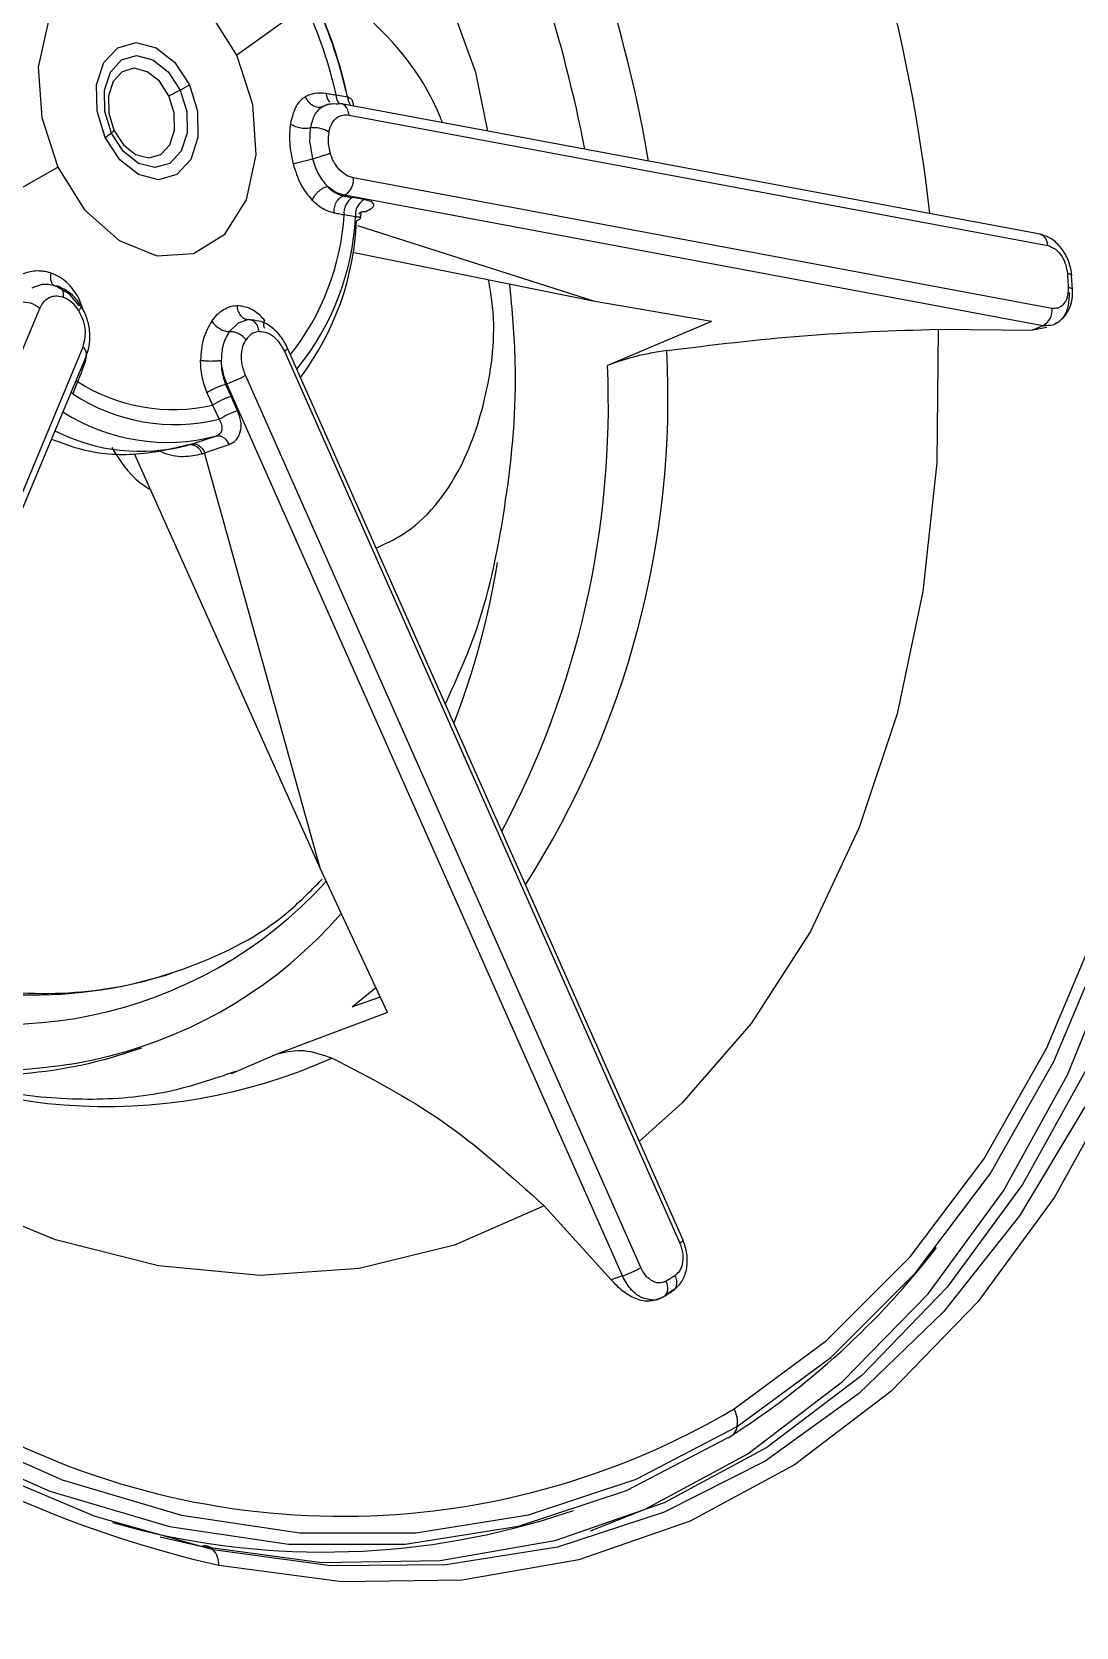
# Model space of a CAD drawing. Extents: x 400 to 501, y 484 to 634.
# Drawn here: x 416.305 to 417.14, y 566.068 to 567.344 of the extents above; entities that cross this region are included whole.
import ezdxf

# ---------------------------------------------------------------- set-up
doc = ezdxf.new("R2010")
doc.units = 0
doc.header["$MEASUREMENT"] = 0
doc.layers.add('DIM', color=3, linetype='Continuous')
doc.layers.add('GEOMETRY', color=3, linetype='Continuous', lineweight=25)

# ---------------------------------------------------------------- blocks, each defined once
blk = doc.blocks.new('2026 GRANDEE')
at = {"layer": 'GEOMETRY'}
for p, q in [((-33.7652, -29.5292), (-33.8212, -29.3755)), ((-33.9011, -29.476), (-33.9564, -29.5154)), ((-33.7557, -29.5761), (-33.7652, -29.5292)), ((-33.8832, -29.5547), (-33.8882, -29.5567)), ((-33.8833, -29.5546), (-33.8824, -29.5545)), ((-33.8814, -29.5543), (-33.8804, -29.5542)), ((-33.877, -29.5472), (-33.8678, -29.5488)), ((-33.3139, -29.6586), (-33.8727, -29.5543)), ((-33.8666, -29.5633), (-33.3078, -29.6676)), ((-33.898, -29.5855), (-33.8975, -29.5734)), ((-33.898, -29.5855), (-33.8958, -29.5984)), ((-34.1877, -29.6551), (-34.0996, -29.6049)), ((-33.3045, -29.7179), (-33.8632, -29.6135)), ((-33.8714, -29.6279), (-33.8703, -29.6274)), ((-33.3116, -29.7317), (-33.8703, -29.6274)), ((-33.8545, -29.6309), (-33.8637, -29.6293)), ((-33.8614, -29.6448), (-33.8706, -29.6432)), ((-33.67, -29.7124), (-33.8596, -29.6518)), ((-33.67, -29.7124), (-33.8637, -29.6733)), ((-33.2879, -29.7029), (-33.2887, -29.6915)), ((-34.1005, -29.7001), (-34.0908, -29.706)), ((-34.0908, -29.706), (-34.0831, -29.7156)), ((-34.3706, -30.3318), (-34.114, -29.7179)), ((-34.0793, -29.7191), (-34.0827, -29.7097)), ((-33.5767, -29.7285), (-33.67, -29.7124)), ((-33.9624, -29.7365), (-33.9553, -29.7296)), ((-33.9469, -29.7268), (-33.9553, -29.7296)), ((-33.5767, -29.7285), (-33.6586, -29.763)), ((-33.3953, -29.7345), (-33.3201, -29.7352)), ((-33.3116, -29.7317), (-33.3201, -29.7352)), ((-33.3085, -29.7332), (-33.3201, -29.7352)), ((-33.3015, -29.7298), (-33.2992, -29.7289)), ((-34.0796, -29.7488), (-34.3362, -30.3627)), ((-34.3333, -30.3696), (-34.0767, -29.7557)), ((-33.9183, -29.752), (-33.6021, -30.4655)), ((-33.5995, -30.4631), (-33.9157, -29.7496)), ((-33.6332, -30.4849), (-33.9494, -29.7714)), ((-33.6586, -29.763), (-33.6599, -29.7635)), ((-34.0876, -29.7862), (-34.0889, -29.7849)), ((-34.0837, -29.7764), (-34.0876, -29.7862)), ((-34.0837, -29.7764), (-34.0848, -29.7753)), ((-33.9654, -29.7785), (-33.9643, -29.7781)), ((-33.648, -30.4916), (-33.9643, -29.7781)), ((-33.9757, -29.7952), (-33.9704, -29.8066)), ((-33.9557, -29.7996), (-33.961, -29.7883)), ((-33.9927, -29.8264), (-33.9727, -29.8199)), ((-33.8898, -30.1654), (-34.0382, -29.8341)), ((-33.9941, -29.8269), (-33.9952, -29.8272)), ((-33.9927, -29.8264), (-33.9941, -29.8269)), ((-33.9841, -29.8342), (-33.9821, -29.8333)), ((-33.9821, -29.8333), (-33.9625, -29.8268)), ((-33.8898, -30.1654), (-33.9821, -29.8333)), ((-33.8359, -30.2809), (-33.8898, -30.1654)), ((-34.014, -30.2513), (-34.0087, -30.2495)), ((-33.8451, -30.2611), (-33.8641, -30.2766)), ((-33.8426, -30.269), (-33.8629, -30.2761)), ((-33.8359, -30.2809), (-33.923, -30.3137)), ((-33.8629, -30.2761), (-33.8641, -30.2766)), ((-34.0452, -30.3133), (-34.0322, -30.3091)), ((-33.9244, -30.3142), (-33.9608, -30.33)), ((-33.923, -30.3137), (-33.9244, -30.3142)), ((-33.7105, -30.4356), (-33.6569, -30.4947)), ((-33.648, -30.4916), (-33.6569, -30.4947)), ((-33.6175, -30.5093), (-33.6158, -30.5086)), ((-33.6132, -30.5065), (-33.6061, -30.502)), ((-33.7012, -30.6838), (-33.6871, -30.6792)), ((-33.9851, -30.708), (-34.0176, -30.7004))]:
    blk.add_line(p, q, dxfattribs=at)
at = {"layer": 'GEOMETRY', "flags": 128}
for points in [[(-33.2781, -30.3563), (-33.3305, -30.4436), (-33.3911, -30.5204), (-33.4592, -30.586), (-33.5339, -30.6396), (-33.6145, -30.6806), (-33.7, -30.7084), (-33.7892, -30.7227), (-33.8814, -30.7234), (-33.9752, -30.7105)], [(-33.9752, -30.7105), (-34.0697, -30.6841), (-34.1636, -30.6446), (-34.2561, -30.5923), (-34.3458, -30.5279), (-34.4318, -30.4522), (-34.5132, -30.366), (-34.5888, -30.2704), (-34.6579, -30.1665), (-34.7196, -30.0554), (-34.7732, -29.9386), (-34.8181, -29.8173), (-34.8537, -29.693), (-34.8797, -29.5671), (-34.8957, -29.4412), (-34.9015, -29.3167), (-34.8971, -29.195), (-34.8825, -29.0776), (-34.8579, -28.9659), (-34.8236, -28.8612), (-34.78, -28.7646), (-34.7276, -28.6774), (-34.667, -28.6005), (-34.5989, -28.5349)], [(-33.5561, -30.6121), (-33.4813, -30.5569), (-33.4136, -30.4892), (-33.3539, -30.4099), (-33.3028, -30.32), (-33.261, -30.2206)], [(-34.8302, -29.756), (-34.7893, -29.8799), (-34.7391, -29.9998), (-34.6801, -30.1143), (-34.6131, -30.2219), (-34.5389, -30.3212), (-34.4586, -30.411), (-34.373, -30.4901), (-34.2832, -30.5577), (-34.1905, -30.6127), (-34.0959, -30.6546), (-34.0007, -30.6828), (-33.906, -30.697), (-33.8131, -30.6969), (-33.723, -30.6826), (-33.637, -30.6542), (-33.5561, -30.6121)], [(-33.5586, -30.5978), (-33.4848, -30.5432), (-33.4179, -30.4764), (-33.3589, -30.3981), (-33.3085, -30.3093), (-33.2672, -30.2111), (-33.2357, -30.1048), (-33.2143, -29.9917), (-33.2033, -29.8732), (-33.2028, -29.7509), (-33.2129, -29.6261), (-33.2333, -29.5007), (-33.2639, -29.376), (-33.3043, -29.2536), (-33.3539, -29.1352)], [(-33.9564, -29.5154), (-33.9779, -29.4812), (-34.0054, -29.4565), (-34.0357, -29.4444), (-34.065, -29.4462), (-34.0899, -29.4617), (-34.1073, -29.4891), (-34.1151, -29.5251), (-34.1124, -29.5653), (-34.0996, -29.6049)], [(-34.0996, -29.6049), (-34.0781, -29.639), (-34.0505, -29.6637), (-34.0203, -29.6759), (-33.9909, -29.6741), (-33.966, -29.6585), (-33.9487, -29.6311), (-33.9408, -29.5951), (-33.9435, -29.5549), (-33.9564, -29.5154)], [(-34.0617, -29.5812), (-34.0681, -29.5602), (-34.0685, -29.5391), (-34.0627, -29.5213), (-34.0516, -29.5094), (-34.0369, -29.5052), (-34.0209, -29.5094), (-34.0059, -29.5213), (-33.9943, -29.5391)], [(-34.0567, -29.5777), (-34.0619, -29.5605), (-34.0622, -29.5434), (-34.0575, -29.5289), (-34.0485, -29.5191), (-34.0365, -29.5157), (-34.0234, -29.5191), (-34.0112, -29.5288), (-34.0017, -29.5433)], [(-34.0107, -29.5479), (-34.0183, -29.5363), (-34.028, -29.5286), (-34.0385, -29.5258), (-34.0481, -29.5286), (-34.0553, -29.5364), (-34.0591, -29.548), (-34.0588, -29.5617), (-34.0546, -29.5754)], [(-33.9943, -29.5391), (-33.9878, -29.5601), (-33.9874, -29.5811), (-33.9932, -29.5989), (-34.0043, -29.6108), (-34.019, -29.615), (-34.0351, -29.6109), (-34.05, -29.599), (-34.0617, -29.5812)], [(-34.0017, -29.5433), (-33.9964, -29.5605), (-33.9961, -29.5776), (-34.0008, -29.5922), (-34.0099, -29.6019), (-34.0219, -29.6053), (-34.035, -29.6019), (-34.0472, -29.5922), (-34.0567, -29.5777)], [(-34.0546, -29.5754), (-34.047, -29.587), (-34.0373, -29.5948), (-34.0268, -29.5975), (-34.0172, -29.5947), (-34.01, -29.587), (-34.0062, -29.5753), (-34.0065, -29.5616), (-34.0107, -29.5479)], [(-33.8666, -29.5633), (-33.8669, -29.5612), (-33.8675, -29.5592), (-33.8683, -29.5575), (-33.8694, -29.5562), (-33.8707, -29.5551), (-33.8721, -29.5544), (-33.8736, -29.5542), (-33.8752, -29.5544)], [(-33.3953, -29.7345), (-33.3965, -29.8414), (-33.4076, -29.9444), (-33.4283, -30.0421), (-33.4585, -30.1331), (-33.4976, -30.2161), (-33.5451, -30.2898), (-33.6003, -30.3533), (-33.6345, -30.3842)], [(-33.144, -29.7432), (-33.1435, -29.8723), (-33.154, -29.9976), (-33.1755, -30.1173), (-33.2076, -30.2299), (-33.2501, -30.3342), (-33.3023, -30.4287), (-33.3636, -30.5123), (-33.4332, -30.5839), (-33.5103, -30.6426), (-33.5938, -30.6876), (-33.6828, -30.7185), (-33.776, -30.7348), (-33.8724, -30.7363), (-33.9708, -30.7231)], [(-33.9183, -29.752), (-33.9172, -29.7512), (-33.9163, -29.7505), (-33.9158, -29.75), (-33.9157, -29.7496), (-33.9157, -29.7496)], [(-33.6736, -30.6954), (-33.6298, -30.6782), (-33.5477, -30.6339), (-33.4719, -30.5761), (-33.4035, -30.5058), (-33.3432, -30.4236), (-33.2919, -30.3307), (-33.2502, -30.2282), (-33.2185, -30.1174), (-33.1974, -29.9997), (-33.1871, -29.8766), (-33.1876, -29.7496)], [(-33.1804, -29.9815), (-33.1821, -29.9946), (-33.2032, -30.1123), (-33.2348, -30.2231), (-33.2766, -30.3256), (-33.3279, -30.4185), (-33.3882, -30.5007), (-33.4566, -30.5711), (-33.5324, -30.6288), (-33.6145, -30.6731), (-33.702, -30.7035), (-33.7937, -30.7195), (-33.8884, -30.721), (-33.9851, -30.708)], [(-33.7105, -30.4356), (-33.7823, -30.4671), (-33.8584, -30.4857), (-33.9378, -30.4912), (-34.0191, -30.4835), (-34.1014, -30.4627), (-34.1833, -30.4292), (-34.2637, -30.3833), (-34.3216, -30.3418)], [(-33.5995, -30.4631), (-33.5995, -30.4631), (-33.5996, -30.4635), (-33.6, -30.464), (-33.6009, -30.4647), (-33.6021, -30.4655)], [(-34.3069, -30.5576), (-34.2943, -30.5662), (-34.2011, -30.6215), (-34.106, -30.6636), (-34.0102, -30.692), (-33.9151, -30.7062), (-33.8216, -30.7061), (-33.7311, -30.6917), (-33.6446, -30.6632), (-33.5633, -30.6209)]]:
    blk.add_lwpolyline(points, dxfattribs=at)
at = {"layer": 'GEOMETRY'}
for centre, radius, start, end in [((-34.8163, -29.8219), 1.6458, 2.695, 40.1551), ((-34.7294, -29.7914), 1.3357, 6.4169, 25.0087), ((-34.712, -29.7859), 1.1008, 9.7125, 24.983), ((-34.7362, -29.7939), 1.0775, 10.8727, 24.9767), ((-34.213, -29.6212), 0.3441, 12.4178, 24.9655), ((-34.2382, -29.6295), 0.3789, 13.048, 24.9647), ((-34.2217, -29.6241), 0.3618, 12.0017, 24.9662), ((-34.11, -29.3425), 0.2281, 295.7959, 298.3308), ((-34.0672, -29.4213), 0.1386, 298.2192, 301.7567), ((-33.8655, -29.5469), 0.0115, 181.5886, 219.5896), ((-33.8562, -29.5485), 0.0116, 181.6786, 218.3304), ((-34.0875, -29.5387), 0.0497, 301.3222, 308.3486), ((-34.0601, -29.5726), 0.00619, 304.1154, 332.8025), ((-33.8771, -29.6152), 0.014, 298.9401, 6.8774), ((-33.8566, -29.6414), 0.0141, 120.2495, 187.161), ((-33.8474, -29.643), 0.0141, 120.2502, 187.1609), ((-34.0706, -29.6304), 0.2005, 321.645, 356.3407), ((-34.0717, -29.6336), 0.2106, 320.8874, 356.9515), ((-34.0848, -29.6383), 0.2244, 323.1006, 357.5037), ((-33.3169, -29.6672), 0.00909, 357.5562, 71.0188), ((-34.1048, -29.7322), 0.0252, 29.6284, 66.5684), ((-34.1267, -29.7319), 0.0189, 47.809, 98.2329), ((-33.3183, -29.7195), 0.014, 298.9402, 6.8774), ((-34.0831, -29.7543), 0.00654, 347.3852, 58.0646), ((-34.3341, -29.7892), 0.7226, 327.3773, 2.9859), ((-33.986, -29.7098), 0.0716, 287.7054, 300.733), ((-34.3852, -29.7948), 0.726, 331.9625, 2.4643), ((-34.0074, -29.6577), 0.1411, 237.2677, 282.9971), ((-34.0057, -29.6623), 0.1485, 236.5184, 283.7464), ((-33.9336, -29.8652), 0.0817, 109.591, 121.0089), ((-34.0121, -29.6706), 0.1544, 237.3386, 284.7601), ((-33.9283, -29.8766), 0.0817, 109.5921, 121.0086), ((-34.0335, -29.6816), 0.1506, 243.0258, 284.727), ((-33.9938, -29.8373), 0.0102, 17.7921, 98.0962), ((-34.4076, -29.8114), 0.6689, 339.1117, 350.559), ((-34.1435, -29.9404), 0.35, 245.7562, 317.66), ((-34.1473, -29.9631), 0.3637, 249.4689, 318.9926), ((-34.1201, -29.8991), 0.3678, 244.9538, 286.7669), ((-34.0608, -29.9168), 0.4393, 237.0106, 294.24), ((-34.157, -29.9658), 0.3651, 257.8476, 287.8363), ((-33.9143, -30.0689), 0.6542, 302.4522, 322.3002), ((-33.6698, -30.4234), 0.0716, 287.7054, 300.733), ((-33.7761, -29.8619), 0.8828, 235.1973, 257.2634), ((-33.8721, -30.0691), 0.6147, 239.8009, 300.6655), ((-33.5782, -30.6085), 0.0223, 350.7495, 28.8326), ((-33.5671, -30.6105), 0.0111, 289.9143, 351.3898), ((-33.8869, -30.0947), 0.6177, 254.1226, 287.4994), ((-33.9821, -30.7167), 0.00929, 41.9193, 109.0122), ((-33.9896, -30.7227), 0.0189, 358.8095, 40.0742)]:
    blk.add_arc(centre, radius, start, end, dxfattribs=at)
at = {"layer": 'GEOMETRY', "ltscale": 16}
for points, knots in [([(-31.556, -32.1956), (-31.5822, -32.0229), (-31.6347, -31.6778), (-31.7208, -31.1566), (-31.8153, -30.632), (-31.9123, -30.1625), (-32.0128, -29.7509), (-32.1135, -29.399), (-32.2234, -29.0796), (-32.3403, -28.7951), (-32.46, -28.5463), (-32.595, -28.3079), (-32.745, -28.0834), (-32.9094, -27.8763), (-33.086, -27.6894), (-33.2724, -27.5237), (-33.4873, -27.3632), (-33.7302, -27.2147), (-33.9991, -27.0834), (-34.3146, -26.9604), (-34.6754, -26.856), (-35.0792, -26.7774), (-35.4802, -26.7272), (-35.7468, -26.7219), (-35.88, -26.7193)], [0, 0, 0, 0, 0.062502, 0.124939, 0.187396, 0.24991, 0.291592, 0.333248, 0.374925, 0.406188, 0.437417, 0.468625, 0.499827, 0.531032, 0.562248, 0.593476, 0.62472, 0.666375, 0.70802, 0.749674, 0.812171, 0.874705, 0.937345, 1, 1, 1, 1]), ([(-38.1892, -27.6775), (-38.1293, -27.8607), (-38.0095, -28.2269), (-37.7964, -28.7673), (-37.5603, -29.2973), (-37.3001, -29.8149), (-37.0183, -30.3193), (-36.7166, -30.8096), (-36.3971, -31.2849), (-36.0622, -31.7437), (-35.7143, -32.1846), (-35.3763, -32.5824), (-35.0527, -32.9391), (-34.7456, -33.2565), (-34.4605, -33.5302), (-34.1977, -33.7635), (-33.9572, -33.9595), (-33.7118, -34.1381), (-33.4884, -34.2753), (-33.2903, -34.3694), (-33.1206, -34.4249), (-32.9537, -34.4486), (-32.7901, -34.4412), (-32.6283, -34.4082), (-32.4693, -34.3506), (-32.316, -34.2674), (-32.1717, -34.159), (-32.0388, -34.0275), (-31.9188, -33.8759), (-31.8111, -33.7088), (-31.7505, -33.5869), (-31.7202, -33.5259)], [0, 0, 0, 0, 0.050311, 0.100585, 0.150821, 0.201037, 0.251271, 0.301552, 0.351835, 0.402074, 0.452287, 0.502444, 0.544203, 0.585876, 0.627463, 0.658649, 0.689819, 0.720947, 0.752015, 0.772699, 0.793331, 0.813979, 0.834698, 0.855423, 0.876085, 0.896715, 0.91733, 0.937947, 0.95859, 0.979267, 1, 1, 1, 1]), ([(-37.493, -28.2701), (-37.413, -28.4284), (-37.253, -28.7448), (-37.0027, -29.2118), (-36.7436, -29.6718), (-36.4733, -30.122), (-36.1899, -30.559), (-35.8906, -30.9772), (-35.5858, -31.3528), (-35.2774, -31.6821), (-34.969, -31.9649), (-34.6484, -32.212), (-34.3544, -32.3956), (-34.0928, -32.5248), (-33.8666, -32.6108), (-33.6587, -32.6621), (-33.4718, -32.6784), (-33.3086, -32.662), (-33.1824, -32.6133), (-33.0918, -32.5514), (-33.0521, -32.5105), (-33.0322, -32.4901)], [0, 0, 0, 0, 0.071795, 0.143548, 0.215334, 0.287182, 0.358986, 0.430727, 0.502375, 0.564979, 0.627394, 0.68975, 0.752024, 0.793444, 0.834758, 0.876107, 0.907207, 0.938182, 0.969078, 0.984539, 1, 1, 1, 1])]:
    blk.add_open_spline(points, degree=3, knots=knots, dxfattribs=at)
at = {"layer": 'GEOMETRY'}
for points, knots in [([(-33.7918, -29.5694), (-33.7924, -29.568), (-33.8047, -29.5361), (-33.8452, -29.4846), (-33.8898, -29.4564), (-33.9114, -29.4428)], [0, 0, 0, 0, 0.023413, 0.527978, 1, 1, 1, 1]), ([(-33.9016, -29.5486), (-33.902, -29.5489), (-33.9051, -29.5509), (-33.9102, -29.5567), (-33.9123, -29.5655), (-33.9135, -29.5701)], [0, 0, 0, 0, 0.06229, 0.50727, 1, 1, 1, 1]), ([(-33.9016, -29.5486), (-33.8991, -29.5474), (-33.8942, -29.545), (-33.8881, -29.5455), (-33.885, -29.5458)], [0, 0, 0, 0, 0.499734, 1, 1, 1, 1]), ([(-33.9016, -29.5486), (-33.9015, -29.5487), (-33.9015, -29.5488), (-33.9014, -29.549), (-33.9014, -29.549)], [0, 0, 0, 0, 0.5582153, 1, 1, 1, 1]), ([(-33.9014, -29.549), (-33.9007, -29.5503), (-33.8992, -29.5529), (-33.8957, -29.5557), (-33.8917, -29.5572), (-33.8893, -29.5569), (-33.8882, -29.5567)], [0, 0, 0, 0, 0.242149, 0.501881, 0.760567, 1, 1, 1, 1]), ([(-33.8882, -29.5567), (-33.8861, -29.5557), (-33.8821, -29.5538), (-33.8775, -29.5542), (-33.8752, -29.5544)], [0, 0, 0, 0, 0.500163, 1, 1, 1, 1]), ([(-33.885, -29.5458), (-33.8835, -29.5461), (-33.8809, -29.5466), (-33.8782, -29.547), (-33.877, -29.5472)], [0, 0, 0, 0, 0.5599709, 1, 1, 1, 1]), ([(-33.885, -29.5458), (-33.8848, -29.5472), (-33.8844, -29.55), (-33.8829, -29.5519), (-33.8822, -29.5529)], [0, 0, 0, 0, 0.481736, 1, 1, 1, 1]), ([(-33.8637, -29.552), (-33.8638, -29.5517), (-33.8639, -29.5512), (-33.865, -29.5502), (-33.8667, -29.5494), (-33.8678, -29.5488)], [0, 0, 0, 0, 0.239219, 0.485602, 1, 1, 1, 1]), ([(-33.8629, -29.5561), (-33.8629, -29.5559), (-33.863, -29.5549), (-33.8635, -29.5531), (-33.8638, -29.5519)], [0, 0, 0, 0, 0.287404, 1, 1, 1, 1]), ([(-33.8881, -29.5567), (-33.8904, -29.5586), (-33.8949, -29.5625), (-33.8966, -29.5697), (-33.8975, -29.5734)], [0, 0, 0, 0, 0.49736, 1, 1, 1, 1]), ([(-33.8828, -29.5766), (-33.8821, -29.5741), (-33.8806, -29.5693), (-33.8763, -29.565), (-33.8715, -29.5629), (-33.8682, -29.5632), (-33.8666, -29.5633)], [0, 0, 0, 0, 0.279969, 0.561465, 0.781437, 1, 1, 1, 1]), ([(-33.9135, -29.5701), (-33.9138, -29.5725), (-33.9143, -29.5775), (-33.9142, -29.5884), (-33.9125, -29.5968), (-33.9113, -29.6024)], [0, 0, 0, 0, 0.2520474, 0.5017132, 1, 1, 1, 1]), ([(-33.9135, -29.5701), (-33.9125, -29.5707), (-33.9105, -29.5721), (-33.9062, -29.5735), (-33.9015, -29.574), (-33.8988, -29.5736), (-33.8975, -29.5734)], [0, 0, 0, 0, 0.240496, 0.499966, 0.759455, 1, 1, 1, 1]), ([(-33.8975, -29.5734), (-33.8963, -29.5732), (-33.8939, -29.573), (-33.8898, -29.5736), (-33.8859, -29.5748), (-33.8838, -29.576), (-33.8828, -29.5766)], [0, 0, 0, 0, 0.25, 0.5, 0.75, 1, 1, 1, 1]), ([(-33.8828, -29.5766), (-33.8832, -29.5797), (-33.8839, -29.5853), (-33.8823, -29.5912), (-33.8817, -29.5938)], [0, 0, 0, 0, 0.559345, 1, 1, 1, 1]), ([(-33.8958, -29.5984), (-33.8946, -29.598), (-33.8923, -29.5972), (-33.8883, -29.596), (-33.8846, -29.5947), (-33.8826, -29.5941), (-33.8817, -29.5938)], [0, 0, 0, 0, 0.25, 0.5, 0.75, 1, 1, 1, 1]), ([(-33.8632, -29.6135), (-33.8654, -29.6129), (-33.8696, -29.6115), (-33.875, -29.6064), (-33.8792, -29.6004), (-33.8808, -29.596), (-33.8817, -29.5938)], [0, 0, 0, 0, 0.279487, 0.558972, 0.778217, 1, 1, 1, 1]), ([(-33.9113, -29.6024), (-33.9104, -29.6021), (-33.9086, -29.6015), (-33.9044, -29.6004), (-33.8998, -29.5993), (-33.8971, -29.5987), (-33.8958, -29.5984)], [0, 0, 0, 0, 0.240558, 0.500034, 0.759491, 1, 1, 1, 1]), ([(-33.9113, -29.6024), (-33.9095, -29.608), (-33.906, -29.6194), (-33.8994, -29.6275), (-33.896, -29.6316)], [0, 0, 0, 0, 0.4954, 1, 1, 1, 1]), ([(-33.8958, -29.5984), (-33.8944, -29.6026), (-33.8916, -29.6112), (-33.8865, -29.6172), (-33.8839, -29.6202)], [0, 0, 0, 0, 0.5020051, 1, 1, 1, 1]), ([(-33.896, -29.6316), (-33.8955, -29.6304), (-33.8947, -29.6286), (-33.8929, -29.6262), (-33.8912, -29.6245), (-33.8894, -29.623), (-33.8869, -29.6213), (-33.8851, -29.6207), (-33.8839, -29.6203)], [0, 0, 0, 0, 0.2396942, 0.3685131, 0.5000001, 0.631487, 0.7603059, 1, 1, 1, 1]), ([(-33.8786, -29.6417), (-33.8817, -29.6407), (-33.8879, -29.6389), (-33.8933, -29.634), (-33.896, -29.6316)], [0, 0, 0, 0, 0.500266, 1, 1, 1, 1]), ([(-33.8703, -29.6274), (-33.8727, -29.6268), (-33.8773, -29.6255), (-33.8817, -29.622), (-33.8839, -29.6203)], [0, 0, 0, 0, 0.499837, 1, 1, 1, 1]), ([(-33.8839, -29.6203), (-33.882, -29.6221), (-33.8782, -29.6258), (-33.8737, -29.6272), (-33.8714, -29.6279)], [0, 0, 0, 0, 0.502456, 1, 1, 1, 1]), ([(-33.8786, -29.6417), (-33.8786, -29.6402), (-33.8785, -29.6373), (-33.877, -29.633), (-33.8745, -29.6295), (-33.8724, -29.6284), (-33.8714, -29.6279)], [0, 0, 0, 0, 0.240868, 0.5, 0.759132, 1, 1, 1, 1]), ([(-33.8714, -29.6279), (-33.87, -29.6281), (-33.8675, -29.6286), (-33.8648, -29.6291), (-33.8637, -29.6293)], [0, 0, 0, 0, 0.559996, 1, 1, 1, 1]), ([(-33.8532, -29.6404), (-33.8514, -29.6395), (-33.8477, -29.6377), (-33.8463, -29.6349), (-33.8483, -29.6323), (-33.8524, -29.6314), (-33.8545, -29.6309)], [0, 0, 0, 0, 0.2472905, 0.4948356, 0.7448087, 1, 1, 1, 1]), ([(-33.8706, -29.6432), (-33.8721, -29.6429), (-33.8748, -29.6424), (-33.8775, -29.6419), (-33.8786, -29.6417)], [0, 0, 0, 0, 0.56002, 1, 1, 1, 1]), ([(-33.8614, -29.6448), (-33.8603, -29.6448), (-33.8587, -29.6447), (-33.8577, -29.6451), (-33.8575, -29.6454), (-33.8575, -29.6456)], [0, 0, 0, 0, 0.514464, 0.760831, 1, 1, 1, 1]), ([(-33.8588, -29.6426), (-33.8586, -29.6424), (-33.858, -29.6412), (-33.8561, -29.6403), (-33.8542, -29.6403), (-33.8532, -29.6404)], [0, 0, 0, 0, 0.100062, 0.563775, 1, 1, 1, 1]), ([(-33.8575, -29.6456), (-33.8573, -29.6444), (-33.857, -29.6426), (-33.8567, -29.6415), (-33.8569, -29.6414), (-33.857, -29.6413)], [0, 0, 0, 0, 0.577727, 0.892017, 1, 1, 1, 1]), ([(-33.8575, -29.6456), (-33.8575, -29.6457), (-33.8575, -29.6461), (-33.8582, -29.6467), (-33.8592, -29.6473), (-33.8602, -29.6478), (-33.8606, -29.6481)], [0, 0, 0, 0, 0.25771, 0.509457, 0.75645, 1, 1, 1, 1]), ([(-33.2886, -29.6918), (-33.2888, -29.69), (-33.2892, -29.6863), (-33.2914, -29.6789), (-33.2959, -29.6703), (-33.3023, -29.6638), (-33.308, -29.6603), (-33.3111, -29.6595), (-33.3126, -29.6591)], [0, 0, 0, 0, 0.1246823, 0.247496, 0.4919117, 0.7404007, 0.8682678, 1, 1, 1, 1]), ([(-33.3078, -29.6676), (-33.3057, -29.6684), (-33.3015, -29.6699), (-33.2964, -29.6759), (-33.2931, -29.6829), (-33.2925, -29.6875), (-33.2921, -29.6898)], [0, 0, 0, 0, 0.278395, 0.557716, 0.778792, 1, 1, 1, 1]), ([(-34.1051, -29.6897), (-34.1059, -29.6894), (-34.1082, -29.6887), (-34.1108, -29.6883), (-34.1147, -29.6879), (-34.1204, -29.688), (-34.1265, -29.6897), (-34.1305, -29.6917), (-34.1317, -29.6924), (-34.1321, -29.6927), (-34.1322, -29.6928)], [0, 0, 0, 0, 0.088151, 0.245551, 0.275567, 0.493536, 0.84661, 0.948841, 0.980855, 1, 1, 1, 1]), ([(-34.1051, -29.6897), (-34.1053, -29.6911), (-34.1056, -29.6939), (-34.1048, -29.6975), (-34.103, -29.6998), (-34.1013, -29.7), (-34.1005, -29.7001)], [0, 0, 0, 0, 0.240554, 0.500027, 0.759485, 1, 1, 1, 1]), ([(-34.0827, -29.7097), (-34.0841, -29.7074), (-34.0869, -29.7027), (-34.0923, -29.697), (-34.0983, -29.6924), (-34.1028, -29.6906), (-34.1051, -29.6897)], [0, 0, 0, 0, 0.25044, 0.499721, 0.749135, 1, 1, 1, 1]), ([(-33.8448, -29.9095), (-33.8377, -29.9062), (-33.8104, -29.8937), (-33.7765, -29.8517), (-33.7545, -29.7848), (-33.7484, -29.7312), (-33.754, -29.7008), (-33.755, -29.6953)], [0, 0, 0, 0, 0.112828, 0.432992, 0.686934, 0.943525, 1, 1, 1, 1]), ([(-33.2921, -29.6898), (-33.292, -29.6919), (-33.2917, -29.6956), (-33.2915, -29.6994), (-33.2914, -29.701)], [0, 0, 0, 0, 0.560002, 1, 1, 1, 1]), ([(-33.2921, -29.6898), (-33.2913, -29.69), (-33.2895, -29.6904), (-33.2884, -29.6911), (-33.2887, -29.6915), (-33.2887, -29.6916)], [0, 0, 0, 0, 0.472391, 0.979677, 1, 1, 1, 1]), ([(-34.1005, -29.7001), (-34.104, -29.6993), (-34.111, -29.6976), (-34.1171, -29.7004), (-34.1202, -29.7018)], [0, 0, 0, 0, 0.502005, 1, 1, 1, 1]), ([(-34.114, -29.7179), (-34.1129, -29.7158), (-34.1105, -29.7116), (-34.1054, -29.7084), (-34.1, -29.7075), (-34.0966, -29.7085), (-34.0948, -29.709)], [0, 0, 0, 0, 0.279483, 0.558942, 0.778157, 1, 1, 1, 1]), ([(-34.0807, -29.7161), (-34.0829, -29.7129), (-34.0878, -29.7059), (-34.0949, -29.7023), (-34.0987, -29.7004)], [0, 0, 0, 0, 0.459326, 1, 1, 1, 1]), ([(-33.7896, -30.0343), (-33.7806, -30.0146), (-33.7582, -29.9653), (-33.7396, -29.8723), (-33.7307, -29.7788), (-33.7361, -29.7194), (-33.738, -29.6987)], [0, 0, 0, 0, 0.206708, 0.519503, 0.832298, 1, 1, 1, 1]), ([(-33.2907, -29.7051), (-33.2908, -29.709), (-33.291, -29.717), (-33.2956, -29.7263), (-33.3027, -29.7319), (-33.3086, -29.7318), (-33.3116, -29.7317)], [0, 0, 0, 0, 0.250189, 0.49996, 0.749751, 1, 1, 1, 1]), ([(-33.2914, -29.701), (-33.2915, -29.7038), (-33.2917, -29.7094), (-33.2951, -29.7151), (-33.2995, -29.7181), (-33.3028, -29.7179), (-33.3045, -29.7179)], [0, 0, 0, 0, 0.2786778, 0.5579722, 0.7789013, 1, 1, 1, 1]), ([(-33.2995, -29.7289), (-33.2976, -29.7274), (-33.294, -29.7244), (-33.2902, -29.7179), (-33.2879, -29.7104), (-33.2879, -29.7052), (-33.2879, -29.7026)], [0, 0, 0, 0, 0.255697, 0.508336, 0.756303, 1, 1, 1, 1]), ([(-33.2914, -29.701), (-33.2905, -29.7013), (-33.2887, -29.7017), (-33.2877, -29.7025), (-33.2879, -29.7029), (-33.2879, -29.7029)], [0, 0, 0, 0, 0.469715, 0.974126, 1, 1, 1, 1]), ([(-34.0829, -29.7197), (-34.0823, -29.719), (-34.081, -29.7177), (-34.0805, -29.7162), (-34.0811, -29.7154), (-34.0824, -29.7156), (-34.0831, -29.7156)], [0, 0, 0, 0, 0.25, 0.5, 0.75, 1, 1, 1, 1]), ([(-34.0829, -29.7197), (-34.0816, -29.7223), (-34.0789, -29.7275), (-34.0769, -29.7381), (-34.0786, -29.7447), (-34.0796, -29.7488)], [0, 0, 0, 0, 0.280872, 0.563481, 1, 1, 1, 1]), ([(-34.0765, -29.7551), (-34.0755, -29.7521), (-34.0736, -29.746), (-34.0738, -29.7355), (-34.076, -29.725), (-34.0793, -29.7189), (-34.0809, -29.7158)], [0, 0, 0, 0, 0.253566, 0.502357, 0.750036, 1, 1, 1, 1]), ([(-33.9764, -29.7281), (-33.9749, -29.7262), (-33.9721, -29.7225), (-33.9671, -29.7187), (-33.9618, -29.7161), (-33.9582, -29.7158), (-33.9563, -29.7156)], [0, 0, 0, 0, 0.251184, 0.500061, 0.748907, 1, 1, 1, 1]), ([(-33.9341, -29.7273), (-33.9346, -29.7268), (-33.938, -29.7231), (-33.9454, -29.7171), (-33.9526, -29.7161), (-33.9563, -29.7156)], [0, 0, 0, 0, 0.062289, 0.507269, 1, 1, 1, 1]), ([(-33.9563, -29.7156), (-33.9561, -29.717), (-33.9557, -29.72), (-33.9535, -29.7238), (-33.9504, -29.7264), (-33.948, -29.7267), (-33.9469, -29.7268)], [0, 0, 0, 0, 0.240496, 0.499966, 0.759455, 1, 1, 1, 1]), ([(-33.9764, -29.7281), (-33.9789, -29.7325), (-33.9841, -29.7416), (-33.985, -29.7534), (-33.9854, -29.7593)], [0, 0, 0, 0, 0.495399, 1, 1, 1, 1]), ([(-33.9764, -29.7281), (-33.9756, -29.7291), (-33.9739, -29.7314), (-33.9701, -29.7342), (-33.966, -29.7362), (-33.9636, -29.7364), (-33.9624, -29.7365)], [0, 0, 0, 0, 0.2405544, 0.5000272, 0.7594848, 1, 1, 1, 1]), ([(-33.9384, -29.7363), (-33.9387, -29.735), (-33.9393, -29.7324), (-33.9414, -29.7293), (-33.944, -29.7272), (-33.946, -29.727), (-33.9469, -29.7268)], [0, 0, 0, 0, 0.25, 0.5, 0.75, 1, 1, 1, 1]), ([(-33.9157, -29.7496), (-33.9174, -29.7464), (-33.9207, -29.7401), (-33.928, -29.7329), (-33.9363, -29.728), (-33.9421, -29.7275), (-33.945, -29.7272)], [0, 0, 0, 0, 0.244952, 0.49119, 0.741913, 1, 1, 1, 1]), ([(-33.9341, -29.7273), (-33.9345, -29.7284), (-33.9351, -29.7301), (-33.935, -29.732), (-33.9346, -29.7331), (-33.9342, -29.7335), (-33.9341, -29.7336)], [0, 0, 0, 0, 0.433419, 0.666351, 0.904107, 1, 1, 1, 1]), ([(-33.6125, -29.7516), (-33.5759, -29.7471), (-33.5028, -29.738), (-33.4311, -29.7357), (-33.3953, -29.7345)], [0, 0, 0, 0, 0.499999, 1, 1, 1, 1]), ([(-33.9624, -29.7365), (-33.9643, -29.7398), (-33.9681, -29.7464), (-33.9686, -29.7552), (-33.9688, -29.7595)], [0, 0, 0, 0, 0.502003, 1, 1, 1, 1]), ([(-33.9494, -29.7714), (-33.9504, -29.7686), (-33.9524, -29.763), (-33.9528, -29.7549), (-33.9517, -29.7479), (-33.9499, -29.7446), (-33.949, -29.7429)], [0, 0, 0, 0, 0.279241, 0.558489, 0.777524, 1, 1, 1, 1]), ([(-33.9384, -29.7363), (-33.9407, -29.7367), (-33.9449, -29.7376), (-33.9477, -29.7413), (-33.949, -29.7429)], [0, 0, 0, 0, 0.559115, 1, 1, 1, 1]), ([(-33.9384, -29.7363), (-33.9362, -29.7364), (-33.932, -29.7368), (-33.9244, -29.7416), (-33.9206, -29.7481), (-33.9183, -29.752)], [0, 0, 0, 0, 0.2815495, 0.5639712, 1, 1, 1, 1]), ([(-34.0767, -29.7552), (-34.0767, -29.7556), (-34.0772, -29.7601), (-34.0787, -29.764), (-34.0802, -29.7676)], [0, 0, 0, 0, 0.078715, 1, 1, 1, 1]), ([(-33.9802, -29.785), (-33.9817, -29.7808), (-33.9848, -29.7725), (-33.9852, -29.7637), (-33.9854, -29.7593)], [0, 0, 0, 0, 0.500266, 1, 1, 1, 1]), ([(-33.9854, -29.7593), (-33.9843, -29.7595), (-33.9825, -29.7597), (-33.9796, -29.7599), (-33.9772, -29.76), (-33.9748, -29.7599), (-33.9719, -29.7598), (-33.97, -29.7596), (-33.9689, -29.7595)], [0, 0, 0, 0, 0.239694, 0.368513, 0.5, 0.631487, 0.760306, 1, 1, 1, 1]), ([(-33.9643, -29.7781), (-33.9654, -29.7751), (-33.9678, -29.769), (-33.9685, -29.7627), (-33.9689, -29.7595)], [0, 0, 0, 0, 0.499837, 1, 1, 1, 1]), ([(-33.9689, -29.7595), (-33.9688, -29.7628), (-33.9687, -29.7693), (-33.9665, -29.7754), (-33.9654, -29.7785)], [0, 0, 0, 0, 0.502456, 1, 1, 1, 1]), ([(-33.6125, -29.7516), (-33.6212, -29.753), (-33.6386, -29.7559), (-33.6519, -29.7606), (-33.6586, -29.763)], [0, 0, 0, 0, 0.499954, 1, 1, 1, 1]), ([(-34.0802, -29.7676), (-34.0808, -29.7693), (-34.082, -29.7722), (-34.0832, -29.7751), (-34.0837, -29.7764)], [0, 0, 0, 0, 0.559971, 1, 1, 1, 1]), ([(-33.9802, -29.785), (-33.9792, -29.7844), (-33.9772, -29.7833), (-33.9731, -29.7813), (-33.9689, -29.7796), (-33.9665, -29.7788), (-33.9654, -29.7785)], [0, 0, 0, 0, 0.240868, 0.5, 0.759132, 1, 1, 1, 1]), ([(-33.9757, -29.7952), (-33.9765, -29.7933), (-33.9781, -29.7899), (-33.9796, -29.7865), (-33.9802, -29.785)], [0, 0, 0, 0, 0.56002, 1, 1, 1, 1]), ([(-33.9654, -29.7785), (-33.9646, -29.7803), (-33.9632, -29.7836), (-33.9616, -29.7868), (-33.961, -29.7883)], [0, 0, 0, 0, 0.559996, 1, 1, 1, 1]), ([(-33.9704, -29.8066), (-33.9696, -29.808), (-33.9685, -29.8102), (-33.9682, -29.8131), (-33.9683, -29.815), (-33.9689, -29.8167), (-33.9699, -29.8181), (-33.9711, -29.8192), (-33.9722, -29.8196), (-33.9727, -29.8199)], [0, 0, 0, 0, 0.27029, 0.399726, 0.525381, 0.647695, 0.767179, 0.884407, 1, 1, 1, 1]), ([(-33.9625, -29.8268), (-33.9605, -29.8258), (-33.9564, -29.8237), (-33.9531, -29.8169), (-33.9525, -29.8084), (-33.9546, -29.8026), (-33.9557, -29.7996)], [0, 0, 0, 0, 0.24729, 0.494836, 0.744809, 1, 1, 1, 1]), ([(-34.1045, -29.8224), (-34.0966, -29.8254), (-34.0746, -29.8337), (-34.0351, -29.8365), (-34.0056, -29.8294), (-33.9903, -29.8257)], [0, 0, 0, 0, 0.2144, 0.592393, 1, 1, 1, 1]), ([(-33.9727, -29.8199), (-33.9719, -29.8197), (-33.9701, -29.8195), (-33.9671, -29.8208), (-33.9644, -29.8233), (-33.9632, -29.8257), (-33.9625, -29.8268)], [0, 0, 0, 0, 0.242364, 0.5, 0.757636, 1, 1, 1, 1]), ([(-34.0564, -29.829), (-34.0509, -29.8377), (-34.0419, -29.852), (-34.0299, -29.86), (-34.0252, -29.863)], [0, 0, 0, 0, 0.614809, 1, 1, 1, 1]), ([(-34.0194, -29.8311), (-34.0182, -29.8317), (-34.0114, -29.8353), (-33.9989, -29.8371), (-33.989, -29.8352), (-33.9841, -29.8342)], [0, 0, 0, 0, 0.098836, 0.549818, 1, 1, 1, 1]), ([(-34.2736, -30.2269), (-34.2632, -30.2322), (-34.2241, -30.2521), (-34.1549, -30.2657), (-34.0693, -30.2672), (-33.989, -30.2453), (-33.9275, -30.2142), (-33.8975, -30.1839), (-33.8881, -30.1744)], [0, 0, 0, 0, 0.075394, 0.282813, 0.490233, 0.697652, 0.905072, 1, 1, 1, 1]), ([(-33.9573, -30.3281), (-33.9752, -30.3342), (-34.013, -30.3471), (-34.0752, -30.3522), (-34.1418, -30.3467), (-34.2095, -30.3281), (-34.2619, -30.3072), (-34.291, -30.289), (-34.2978, -30.2848)], [0, 0, 0, 0, 0.175693, 0.371941, 0.565849, 0.756027, 0.942983, 1, 1, 1, 1]), ([(-33.923, -30.3137), (-33.9162, -30.3123), (-33.9028, -30.3094), (-33.8879, -30.3147), (-33.8805, -30.3173)], [0, 0, 0, 0, 0.500588, 1, 1, 1, 1]), ([(-33.8805, -30.3173), (-33.8505, -30.3327), (-33.7906, -30.3634), (-33.7372, -30.4116), (-33.7105, -30.4356)], [0, 0, 0, 0, 0.499999, 1, 1, 1, 1]), ([(-33.6063, -30.5022), (-33.6051, -30.5012), (-33.6026, -30.4993), (-33.5988, -30.4939), (-33.596, -30.4854), (-33.5959, -30.4758), (-33.5975, -30.4682), (-33.5989, -30.4646), (-33.5996, -30.4629)], [0, 0, 0, 0, 0.132472, 0.260831, 0.509758, 0.753932, 0.876239, 1, 1, 1, 1]), ([(-33.6021, -30.4655), (-33.6011, -30.4683), (-33.5992, -30.474), (-33.5997, -30.482), (-33.6021, -30.4881), (-33.6047, -30.4903), (-33.606, -30.4914)], [0, 0, 0, 0, 0.278443, 0.557745, 0.778799, 1, 1, 1, 1]), ([(-33.6129, -30.4958), (-33.6149, -30.4965), (-33.6187, -30.498), (-33.6249, -30.4956), (-33.6299, -30.491), (-33.6321, -30.487), (-33.6332, -30.4849)], [0, 0, 0, 0, 0.2786913, 0.5580207, 0.7789551, 1, 1, 1, 1]), ([(-33.6175, -30.5093), (-33.6203, -30.5105), (-33.6259, -30.5128), (-33.6367, -30.5106), (-33.6478, -30.5045), (-33.6538, -30.498), (-33.6569, -30.4947)], [0, 0, 0, 0, 0.241639, 0.4877914, 0.7397997, 1, 1, 1, 1]), ([(-33.6254, -30.5106), (-33.628, -30.5102), (-33.6337, -30.5093), (-33.642, -30.5023), (-33.646, -30.4952), (-33.648, -30.4916)], [0, 0, 0, 0, 0.300366, 0.649862, 1, 1, 1, 1]), ([(-33.6158, -30.5086), (-33.6149, -30.5081), (-33.6131, -30.5071), (-33.6117, -30.5038), (-33.6115, -30.4998), (-33.6125, -30.4971), (-33.6129, -30.4958)], [0, 0, 0, 0, 0.241096, 0.500001, 0.758905, 1, 1, 1, 1]), ([(-33.606, -30.4914), (-33.6073, -30.4922), (-33.6096, -30.4937), (-33.6119, -30.4951), (-33.6129, -30.4958)], [0, 0, 0, 0, 0.560002, 1, 1, 1, 1]), ([(-33.606, -30.4914), (-33.6055, -30.4927), (-33.6045, -30.4954), (-33.6047, -30.4994), (-33.6061, -30.5027), (-33.6079, -30.5037), (-33.6088, -30.5043)], [0, 0, 0, 0, 0.241095, 0.499999, 0.758904, 1, 1, 1, 1]), ([(-33.6158, -30.5086), (-33.6185, -30.5101), (-33.6216, -30.5118), (-33.625, -30.5107), (-33.6254, -30.5106)], [0, 0, 0, 0, 0.876983, 1, 1, 1, 1]), ([(-33.6158, -30.5086), (-33.6152, -30.5082), (-33.614, -30.5075), (-33.6128, -30.5068), (-33.6123, -30.5065)], [0, 0, 0, 0, 0.559999, 1, 1, 1, 1]), ([(-33.6123, -30.5065), (-33.6116, -30.5061), (-33.6105, -30.5053), (-33.6093, -30.5046), (-33.6088, -30.5043)], [0, 0, 0, 0, 0.560002, 1, 1, 1, 1])]:
    blk.add_open_spline(points, degree=3, knots=knots, dxfattribs=at)
for points in [[(-34.0949, -29.709), (-34.0948, -29.7078), (-34.0948, -29.7053), (-34.096, -29.7024), (-34.0979, -29.7004), (-34.0996, -29.7002), (-34.1005, -29.7001)], [(-33.949, -29.7429), (-33.9499, -29.742), (-33.9517, -29.7401), (-33.9552, -29.7379), (-33.959, -29.7366), (-33.9613, -29.7365), (-33.9624, -29.7365)], [(-33.9927, -29.8264), (-33.9917, -29.8263), (-33.9898, -29.826), (-33.9868, -29.8273), (-33.984, -29.8298), (-33.9827, -29.8321), (-33.9821, -29.8333)]]:
    blk.add_open_spline(points, degree=3, dxfattribs=at)

msp = doc.modelspace()

# ---------------------------------------------------------------- block references
at = {"layer": 'DIM'}
msp.add_blockref('2026 GRANDEE', (450.4248, 596.8403), dxfattribs=at)

doc.saveas('drawing.dxf')
